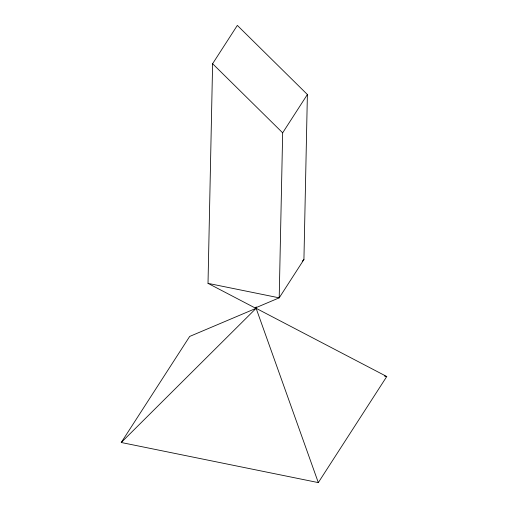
<?xml version="1.0" encoding="UTF-8"?>
<svg xmlns="http://www.w3.org/2000/svg" width="508" height="508" viewBox="0 0 508 508"><rect width="100%" height="100%" fill="white"/><g stroke="black" fill="none" stroke-linecap="round" stroke-linejoin="round"><path stroke-width="0.76" d="M208.013 283.362L212.611 63.716L237.338 25.4L307.384 94.513L303.93 259.531L279.203 297.847L255.206 308.007L208.013 283.362L279.203 297.847L282.664 132.829L307.384 94.513M121.241 442.5L189.687 336.436L256.121 308.305L386.759 376.53L318.313 482.6L121.241 442.5L256.121 308.305L318.313 482.6M255.206 308.007L256.324 306.896M302.247 261.201L303.93 259.531M384.429 376.06L386.759 376.53M212.611 63.716L282.664 132.829"/></g></svg>
